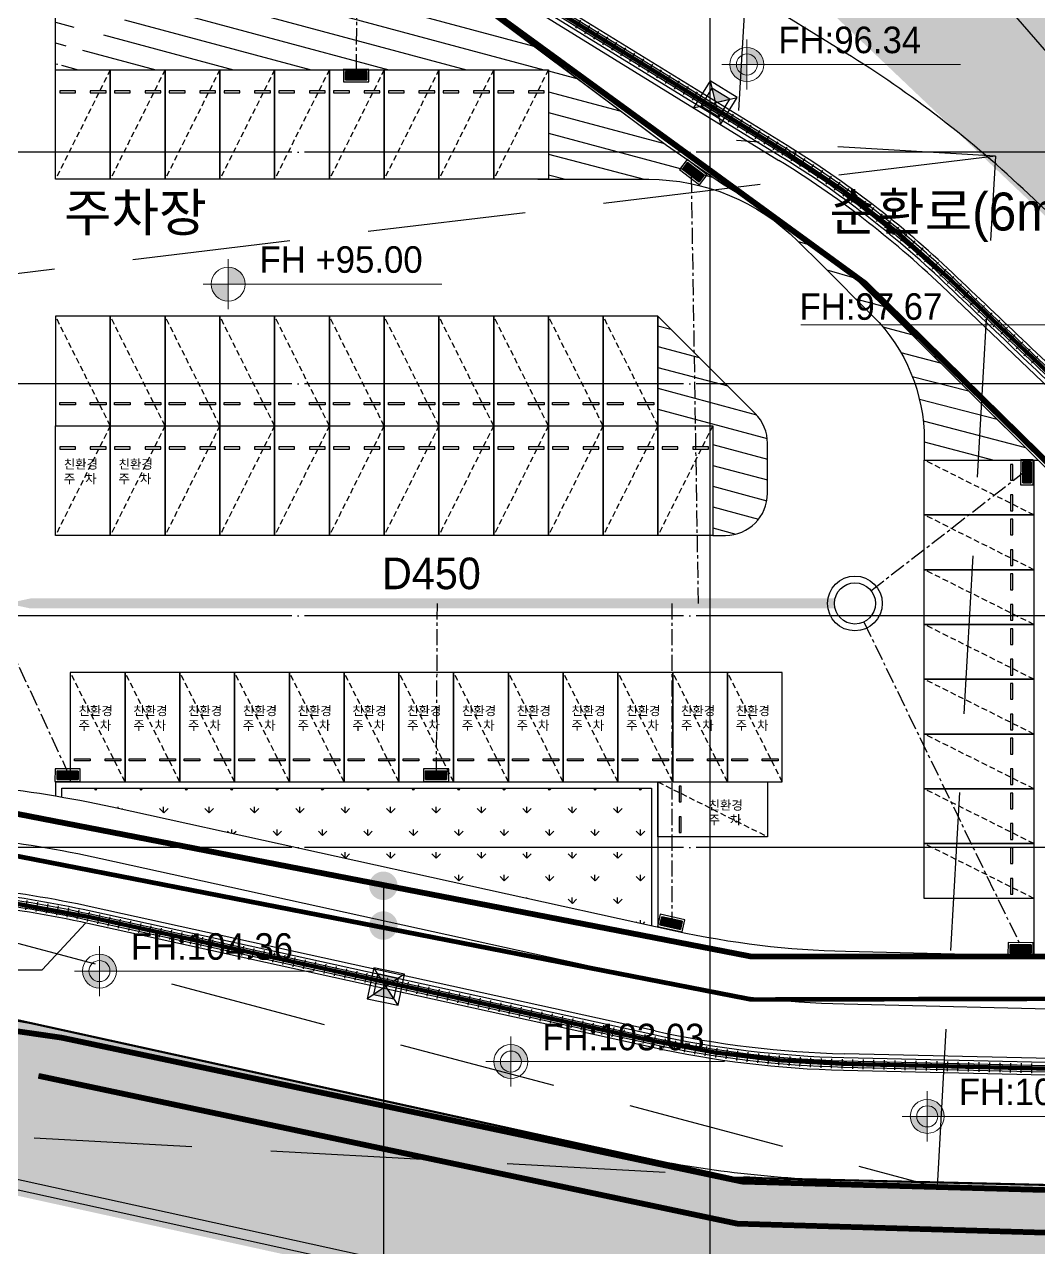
# Model space of a CAD drawing. Header units: millimetres. Extents: x 44352463 to 44913170, y -12080373 to -11704434.
# Drawn here: x 44676790 to 44724933, y -12029605 to -11971557 of the extents above; entities that cross this region are included whole.
import ezdxf
from ezdxf.enums import TextEntityAlignment as Align

# ---------------------------------------------------------------- set-up
doc = ezdxf.new("R2010")
doc.units = ezdxf.units.MM
doc.header["$LTSCALE"] = 600
doc.header["$MEASUREMENT"] = 0
for name, pattern in [('03 단지-0902$0$HIDDEN', [0.375, 0.25, -0.125]), ('CEN', [6.2, 6, -0.1, 0, -0.1]), ('CENTERX2', [101.6, 63.5, -12.7, 12.7, -12.7]), ('HID', [0.345, 0.225, -0.12]), ('HIDDEN', [2, 1, -1]), ('PHANTOM', [2.5, 1.25, -0.25, 0.25, -0.25, 0.25, -0.25])]:
    doc.linetypes.add(name, pattern=pattern)
doc.layers.get('0').update_dxf_attribs({"linetype": 'CONTINUOUS'})
doc.layers.get('DEFPOINTS').update_dxf_attribs({"color": 117, "linetype": 'CONTINUOUS'})
for name, color, linetype in [('# 토목공사', 8, 'CONTINUOUS'), ('&.js패널', 5, 'CONTINUOUS'), ('+공사계획', 4, 'CONTINUOUS'), ('+우수계획', 6, 'CONTINUOUS'), ('-JS-보행로(신설)', 30, 'CONTINUOUS'), ('0-횡단보도', 252, 'CONTINUOUS'), ('A-LEAD', 7, 'CONTINUOUS'), ('A-TEX-SYM', 3, 'CONTINUOUS'), ('A-중심선', 10, 'CEN'), ('ELE-4', 8, 'CONTINUOUS'), ('ELE7', 7, 'CONTINUOUS'), ('EP옹벽', 5, 'CONTINUOUS'), ('LEAD', 7, 'CONTINUOUS'), ('Parking(전기)', 8, 'CONTINUOUS'), ('Parking(확장형)', 8, 'CONTINUOUS'), ('TEXT3', 3, 'CONTINUOUS'), ('TXT1', 3, 'CONTINUOUS'), ('t기존건물', 8, 'CONTINUOUS'), ('x-평면도$0$A-CON', 2, 'CONTINUOUS'), ('대지경계선', 2, 'CONTINUOUS'), ('소방도로', 6, 'CONTINUOUS')]:
    doc.layers.add(name, color=color, linetype=linetype)
doc.layers.add('박스', color=6, linetype='CONTINUOUS', lineweight=15)
doc.styles.get("Standard").update_dxf_attribs({"font": ''})
doc.styles.add('돋움', font='')
doc.styles.get('Standard').set_extended_font_data('Dotum')
doc.styles.get('돋움').set_extended_font_data('Dotum')
doc.linetypes.add('H-DICHB00', pattern='A,1e-05,[43,kosdic.shx,S=0.1,R=0,X=0,Y=0],-0.633333,["B",Standard,S=0.2,R=0,X=0,Y=-0.1],-0.216667', length=0.85001)
doc.linetypes.add('KU105', pattern='A,0.9,[122,KACELINE.shx,S=0.006,R=0,X=0,Y=0],-0.2,["U",Standard,S=0.2,R=0,X=0.15,Y=-0.1],-0.25,-0.2', length=1.55)

# ---------------------------------------------------------------- blocks, each defined once
blk = doc.blocks.new('x-평면도$0$PARK-EX1')
at = {"layer": 'Parking(확장형)'}
blk.add_lwpolyline([(-5200, 2600), (-5200, 0), (0, 0), (0, 2600), (-5200, 2600)], dxfattribs=at)
at = {"layer": 'Parking(확장형)', "linetype": 'HID', "ltscale": 2}
blk.add_lwpolyline([(0, 2600), (-5200, 0)], dxfattribs=at)
at = {"layer": 'Parking(확장형)'}
for points in [[(-1000, 2400), (-1000, 1650), (-1100, 1650), (-1100, 2400)], [(-1000, 950), (-1000, 200), (-1100, 200), (-1100, 950)]]:
    blk.add_lwpolyline(points, close=True, dxfattribs=at)
blk = doc.blocks.new('RRRRR')
at = {"layer": 't기존건물', "linetype": '03 단지-0902$0$HIDDEN', "ltscale": 50}
for p, q in [((11763592, -9336052, 108781), (12037741, -9414339, 107737)), ((12041436, -9365479, 99746), (11759295, -9393898, 116942))]:
    blk.add_line(p, q, dxfattribs=at)
at = {"layer": 't기존건물', "linetype": '03 단지-0902$0$HIDDEN', "ltscale": 50, "extrusion": (0.996931, -0.07829, 0), "elevation": 12725379}
blk.add_lwpolyline([(-8385070, 99979), (-8394004, 100190)], dxfattribs=at)
at = {"layer": 't기존건물', "linetype": '03 단지-0902$0$HIDDEN', "ltscale": 50, "extrusion": (-0.07914, -0.996864, 0), "elevation": 8383144}
blk.add_lwpolyline([(12744853, 99746), (12732535, 100190)], dxfattribs=at)
at = {"layer": 't기존건물', "linetype": '03 단지-0902$0$HIDDEN', "ltscale": 50, "extrusion": (-0.997152, 0.075418, 0), "elevation": -12713471}
blk.add_lwpolyline([(8479660, 107737), (8430661, 99746)], dxfattribs=at)
at = {"layer": 't기존건물', "linetype": '03 단지-0902$0$HIDDEN', "ltscale": 50, "extrusion": (0.073213, 0.997316, 0), "elevation": -8507752}
blk.add_lwpolyline([(-12415494, 116942), (-12694689, 107737)], dxfattribs=at)
blk = doc.blocks.new('s654h')
at = {"layer": '# 토목공사', "linetype": 'HIDDEN', "ltscale": 0.3, "flags": 128}
blk.add_lwpolyline([(-1195035, 192482, 250, 250, 0), (-1170786, 174819, 250, 250, 0), (-1161156, 165359, 250, 250, 0), (-1161158, 142859, 250, 250, 0), (-1176158, 142860, 250, 250, 0), (-1214442, 150298, 250, 250, 0), (-1221942, 150298, 0, 0, 0)], format="xyseb", dxfattribs=at)
for points, const_width in [([(-1142101, 155198), (-1141239, 150781), (-1141758, 146311), (-1143110, 142019), (-1145616, 138282), (-1148902, 135207), (-1152800, 132959), (-1157103, 131642), (-1176596, 132179), (-1208916, 139013), (-1214820, 139865), (-1219319, 139980), (-1430819, 140124), (-1435301, 140519), (-1442167, 146338), (-1442568, 152207)], 250), ([(-1161165, 140859), (-1176165, 140824), (-1214442, 148298), (-1221942, 148298)], 200), ([(-1158252, 129705), (-1158636, 129655), (-1176840, 130185), (-1210008, 137199)], 250)]:
    blk.add_lwpolyline(points, dxfattribs=dict(at, const_width=const_width))
blk = doc.blocks.new('ee')
at = {"layer": '# 토목공사'}
blk.add_lwpolyline([(225, -14), (-225, 14)], dxfattribs=at)
blk = doc.blocks.new('A$C301E4230')
at = {"layer": '+우수계획'}
for p, rotation in [((252203, 49847), 61.95078451983856), ((252629, 49585), 61.95078451983856), ((253054, 49322), 61.95078451983856), ((253480, 49060), 61.95078451983856), ((253906, 48798), 61.95078451983856), ((254331, 48536), 61.95078451983856), ((254757, 48273), 61.95078451983856), ((255183, 48011), 61.95078451983856), ((255608, 47749), 61.95078451983856), ((256034, 47486), 61.95078451983856), ((256460, 47224), 61.95078451983856), ((256885, 46962), 61.95078451983856), ((257311, 46699), 61.95078451983856), ((257737, 46437), 61.95078451983856), ((258162, 46175), 61.95078451983856), ((258588, 45912), 61.95078451983856), ((259014, 45650), 61.95078451983856), ((259439, 45388), 61.95078451983856), ((259865, 45126), 61.95078451983856), ((260291, 44863), 61.95078451983856), ((260716, 44601), 61.95078451983856), ((261142, 44339), 61.95078451983856), ((261568, 44076), 61.95078451983856), ((261993, 43814), 61.91268196630714), ((262417, 43549), 61.30956779564909), ((262839, 43280), 60.70645362499103), ((263257, 43006), 60.10333945433299), ((263673, 42728), 59.50022528367491), ((264085, 42446), 58.89711111301688), ((264495, 42159), 58.29399694235884), ((264901, 41868), 57.69088277170077), ((265305, 41572), 57.08776860104273), ((265705, 41273), 56.48465443038464), ((266102, 40969), 55.88154025972661), ((266496, 40661), 55.27842608906855), ((266887, 40349), 54.67531191841051), ((267274, 40033), 54.07219774775248), ((267658, 39713), 53.46908357709437), ((268039, 39389), 52.86596940643634), ((268416, 39060), 52.2628552357783), ((268790, 38728), 51.65974106512026), ((269160, 38392), 51.05662689446221), ((269527, 38052), 50.45351272380416), ((269890, 37709), 50.05177005008475), ((270252, 37364), 50.05123811556422), ((270615, 37020), 50.05070618104367), ((270977, 36675), 50.05017424652312), ((271340, 36331), 50.04964231200255), ((271702, 35986), 50.04911037748202), ((272065, 35642), 50.04857844296145), ((272427, 35297), 50.0480465084409), ((272789, 34953), 50.04751457392035), ((273152, 34608), 50.04698263939978), ((273514, 34264), 50.04645070487926), ((273877, 33920), 50.04591877035868), ((226014, 8038), 264.5103822832725), ((226507, 7957), 263.9647081928157), ((227000, 7871), 263.4190341023588), ((227491, 7780), 262.8733600119017), ((227982, 7685), 262.3276859214449), ((228472, 7585), 261.7820118309879), ((228961, 7480), 261.236337740531), ((229449, 7373), 261.1964068259061), ((229938, 7266), 261.1964068259061), ((230426, 7158), 261.1964068259061), ((230914, 7051), 261.1964068259061), ((231403, 6944), 261.1964068259061), ((231891, 6836), 261.1964068259061), ((232379, 6729), 261.1964068259061), ((232868, 6622), 261.1964068259061), ((233356, 6514), 261.1964068259061), ((233844, 6407), 261.1964068259061), ((234333, 6300), 261.1964068259061), ((234821, 6192), 261.1964068259061), ((235309, 6085), 261.1964068259061), ((235798, 5978), 261.1964068259061), ((236286, 5870), 261.1964068259061), ((236774, 5763), 261.1964068259061), ((237263, 5656), 261.1964068259061), ((237751, 5548), 261.1964068259061), ((238239, 5441), 261.1964068259061), ((238728, 5334), 261.1964068259061), ((239216, 5226), 261.1964068259061), ((239704, 5119), 261.1964068259061), ((240193, 5012), 261.1964068259061), ((240681, 4904), 261.1964068259061), ((241169, 4797), 261.1964068259061), ((241658, 4690), 261.1964068259061), ((242146, 4582), 261.1964068259061), ((242635, 4475), 261.1964068259061), ((243123, 4367), 261.1964068259061), ((243611, 4260), 261.1964068259061), ((244100, 4153), 261.1964068259061), ((244588, 4045), 261.1964068259061), ((245076, 3938), 261.1964068259061), ((245565, 3831), 261.1964068259061), ((246053, 3723), 261.1964068259061), ((246541, 3616), 261.1964068259061), ((247030, 3509), 261.1964068259061), ((247518, 3401), 261.1964068259061), ((248006, 3294), 261.1964068259061), ((248495, 3187), 261.1964068259061), ((248983, 3079), 261.1964068259061), ((249471, 2972), 261.1964068259061), ((249960, 2865), 261.1964068259061), ((250448, 2757), 261.1964068259061), ((250936, 2650), 261.1964068259061), ((251425, 2543), 261.1964068259061), ((251913, 2435), 261.1964068259061), ((252401, 2328), 261.1964068259061), ((252890, 2221), 261.1964068259061), ((253378, 2113), 261.1964068259061), ((253866, 2006), 261.1964068259061), ((254355, 1899), 261.1964068259061), ((254843, 1791), 261.1964068259061), ((255331, 1684), 261.1964068259061), ((255820, 1577), 261.3102454190222), ((256309, 1473), 261.9133588870484), ((256799, 1374), 262.5164723550748), ((257290, 1281), 263.119585823101), ((257782, 1192), 263.7226992911273), ((258275, 1109), 264.3258127591536), ((258769, 1031), 264.9289262271799), ((259264, 959), 265.5320396952062), ((259759, 891), 266.1351531632325), ((260255, 829), 266.7382666312587), ((260752, 772), 267.3413800992851), ((261250, 720), 267.9444935673113), ((261747, 673), 268.5476070353376), ((262246, 632), 269.1507205033639), ((262744, 596), 269.7538339713902), ((263243, 565), 270.3569474394164), ((263743, 539), 270.9600609074428), ((264242, 519), 271.563174375469), ((264742, 504), 272.1662878434954), ((265242, 492), 272.2460843768264), ((265742, 481), 272.2460843768264), ((266242, 469), 272.2460843768264), ((266742, 457), 272.2460843768264), ((267241, 445), 272.2460843768264), ((267741, 433), 272.2460843768264), ((268241, 422), 272.2460843768264), ((268741, 410), 272.2460843768264), ((269241, 398), 272.2460843768264), ((269741, 386), 272.2460843768264), ((270241, 375), 272.2460843768264), ((270740, 363), 272.2460843768264), ((271240, 351), 272.2460843768264), ((271740, 339), 272.2460843768264), ((272240, 328), 272.2460843768264), ((272740, 316), 272.2460843768264), ((273240, 304), 272.2460843768264), ((273740, 292), 272.2460843768264)]:
    blk.add_blockref('ee', p, dxfattribs=dict(at, rotation=rotation))
blk = doc.blocks.new('A$C037F09EC')
at = {"layer": '# 토목공사'}
h = blk.add_hatch(color=256, dxfattribs=at)
h.dxf.hatch_style = 1
h.paths.add_polyline_path([(750, 750), (250, 250), (1250, 250), (250, 1250), (1250, 1250)])
blk.add_lwpolyline([(0, 0), (1500, 0), (1500, 1500), (0, 1500)], close=True, dxfattribs=at)
for points in [[(1500, 1500), (0, 0)], [(1500, 0), (0, 1500)], [(250, 250), (1250, 250), (1250, 1250), (250, 1250), (250, 250)], [(750, 750), (250, 250), (1250, 250), (250, 1250), (1250, 1250), (750, 750)]]:
    blk.add_lwpolyline(points, dxfattribs=at)
blk = doc.blocks.new('A$C5B28455C')
at = {"layer": '# 토목공사'}
for radius in [1300, 975]:
    blk.add_circle((1300, 1300), radius, dxfattribs=at)
blk = doc.blocks.new('A$C1B783336')
at = {"layer": '# 토목공사', "ltscale": 5}
for p, q in [((100, 100), (100, 500)), ((100, 500), (600, 500)), ((100, 395), (1092, 395)), ((100, 389), (1092, 389)), ((100, 287), (1092, 287)), ((100, 281), (1092, 281)), ((100, 179), (1092, 179)), ((100, 173), (1092, 173)), ((600, 100), (100, 100)), ((108, 106), (108, 494)), ((108, 494), (1092, 494)), ((1092, 106), (108, 106)), ((139, 494), (139, 106)), ((146, 494), (146, 106)), ((176, 494), (176, 106)), ((184, 494), (184, 106)), ((214, 494), (214, 106)), ((221, 494), (221, 106)), ((251, 494), (251, 106)), ((259, 494), (259, 106)), ((289, 494), (289, 106)), ((296, 494), (296, 106)), ((326, 494), (326, 106)), ((334, 494), (334, 106)), ((364, 494), (364, 106)), ((371, 494), (371, 106)), ((401, 494), (401, 106)), ((409, 494), (409, 106)), ((439, 494), (439, 106)), ((446, 494), (446, 106)), ((476, 494), (476, 106)), ((484, 494), (484, 106)), ((514, 494), (514, 106)), ((521, 494), (521, 106)), ((551, 494), (551, 106)), ((559, 494), (559, 106)), ((596, 494), (596, 106)), ((604, 494), (604, 106)), ((634, 494), (634, 106)), ((641, 494), (641, 106)), ((671, 494), (671, 106)), ((679, 494), (679, 106)), ((709, 494), (709, 106)), ((716, 494), (716, 106)), ((746, 494), (746, 106)), ((754, 494), (754, 106)), ((784, 494), (784, 106)), ((791, 494), (791, 106)), ((821, 494), (821, 106)), ((829, 494), (829, 106)), ((859, 494), (859, 106)), ((866, 494), (866, 106)), ((896, 494), (896, 106)), ((904, 494), (904, 106)), ((934, 494), (934, 106)), ((941, 494), (941, 106)), ((971, 494), (971, 106)), ((979, 494), (979, 106)), ((1009, 494), (1009, 106)), ((1016, 494), (1016, 106)), ((1046, 494), (1046, 106)), ((1054, 494), (1054, 106)), ((1092, 494), (1092, 106)), ((1100, 500), (1100, 100))]:
    blk.add_line(p, q, dxfattribs=at)
for points in [[(1200, 601), (0, 600), (0, 0), (1200, 6)], [(1100, 500), (100, 500), (100, 100), (1100, 100)]]:
    blk.add_lwpolyline(points, close=True, dxfattribs=at)
blk.add_lwpolyline([(1050, 450), (150, 450), (150, 150), (1050, 150), (1050, 450)], dxfattribs=at)
at = {"layer": '# 토목공사'}
blk.add_lwpolyline([(150, 150), (1100, 150)], dxfattribs=at)
blk = doc.blocks.new('A$C159fdbf0')
at = {"layer": '# 토목공사'}
for points in [[(-166354, -211932), (-166554, -215118, 0.432706), (-160765, -221281), (51236, -221280, -0.054146), (62442, -222497), (89173, -228373, 0.048251), (98311, -229474), (109962, -229748, 0.661402), (119688, -208292), (110575, -198374, 0.000045), (103486, -191636, 0.051957), (95636, -185592), (75472, -173167)], [(-166204, -211941), (-166404, -215127, 0.432706), (-160765, -221131), (51236, -221130, -0.054146), (62475, -222351), (89205, -228226, 0.048251), (98315, -229324), (109965, -229598, 0.661402), (119578, -208393), (110468, -198479, 0.000045), (103383, -191745, 0.051957), (95558, -185720), (75394, -173294)], [(-165905, -211960), (-166105, -215146, 0.432706), (-160765, -220831), (51236, -220830, -0.054146), (62539, -222058), (89270, -227933, 0.048251), (98322, -229024), (109972, -229298, 0.661402), (119357, -208596), (110254, -198690, 0.000045), (103176, -191962, 0.051957), (95400, -185975), (75236, -173550)], [(-165755, -211970), (-165955, -215155, 0.432706), (-160765, -220681), (51236, -220680, -0.054146), (62571, -221911), (89302, -227787, 0.048251), (98325, -228874), (109976, -229148, 0.661402), (119247, -208698), (110147, -198795, 0.000045), (103073, -192071, 0.051957), (95321, -186103), (75158, -173677)]]:
    blk.add_lwpolyline(points, format="xyb", dxfattribs=at)
at = {"layer": '# 토목공사', "linetype": 'KU105', "ltscale": 4, "const_width": 200, "flags": 128}
blk.add_lwpolyline([(-166054, -211951), (-166254, -215137, 0.432706), (-160765, -220981), (51236, -220980, -0.054146), (62507, -222204), (89238, -228080, 0.048251), (98318, -229174), (109969, -229448, 0.661402), (119468, -208495), (110361, -198584, 0.000045), (103280, -191854, 0.051957), (95479, -185847), (75315, -173422)], format="xyb", dxfattribs=at)
at = {"layer": '# 토목공사', "linetype": 'CENTERX2', "ltscale": 0.02}
for points in [[(75219, -173931), (75175, -182123)], [(91425, -207323), (91093, -186974)], [(99616, -206717), (106871, -201098)], [(79015, -207318), (78972, -215326)], [(90160, -207323), (90160, -222349)], [(58157, -208140), (61478, -215326)], [(99278, -208201), (106721, -223575)]]:
    blk.add_lwpolyline(points, dxfattribs=at)
at = {"layer": '# 토목공사', "linetype": 'H-DICHB00', "ltscale": 5, "flags": 128}
blk.add_lwpolyline([(-179894, -198783), (-173458, -235031), (-99748, -234382), (-45263, -231909), (-35557, -234563), (47916, -232188), (92102, -241905), (111657, -242368), (119150, -237587), (128873, -227227), (129527, -219480), (130671, -216858), (130866, -215415), (130960, -214785), (131402, -206381)], dxfattribs=at)
at = {"layer": '# 토목공사', "ltscale": 10}
blk.add_lwpolyline([(58601, -207323, 0, 1492, 0), (62089, -207323, 478, 478, 0), (97878, -207323, 478, 478, 0)], format="xyseb", dxfattribs=at)
at = {"layer": '# 토목공사'}
blk.add_lwpolyline([(58077, -224716), (60267, -224716), (62342, -222475)], dxfattribs=at)
for name, p in [('A$C301E4230', (-166490, -229677)), ('s654h', (1270095, -366953)), ('A$C5B28455C', (97553, -208623))]:
    blk.add_blockref(name, p, dxfattribs=at)
for name, p, rotation in [('A$C1B783336', (74573, -182570), 359.6947802900057), ('A$C037F09EC', (93260, -183307), 148.4033608065916), ('A$C1B783336', (91843, -186978), 142.8738614051839), ('A$C1B783336', (107318, -201701), 89.69478029000564), ('A$C1B783336', (60876, -215773), 359.6905704714761), ('A$C1B783336', (78370, -215773), 359.6947802900057), ('A$C1B783336', (89476, -222657), 347.3747743521434), ('A$C1B783336', (106118, -224021), 359.6947802900057), ('A$C037F09EC', (75696, -226080), 348.0228315105081)]:
    blk.add_blockref(name, p, dxfattribs=dict(at, rotation=rotation))
at = {"layer": '# 토목공사', "style": '돋움'}
blk.add_text('D450', height=1500, rotation=360, dxfattribs=at).set_placement((78748, -206647), align=Align.CENTER)

msp = doc.modelspace()

# ---------------------------------------------------------------- hatches: boundary and pattern name
at = {"layer": '-JS-보행로(신설)'}
h = msp.add_hatch(dxfattribs=at)
h.set_pattern_fill('ANSI31', color=256, scale=300, angle=120.00100776, style=0)
h.set_pattern_definition([(165.00100776, (255472327.4, -522620693.9), (-246.508958, -920.0486855), [])])
edge = h.paths.add_edge_path()
edge.add_line((44701665.507, -11978906.618), (44706431.362, -11978906.589))
edge.add_arc((44706431.422, -11988906.589), 10000, 45.00034303, 90.00034662, ccw=False)
edge.add_line((44713502.448, -11981835.479), (44714652.793, -11982985.811))
edge.add_line((44714652.793, -11982985.811), (44717076.675, -11985409.664))
edge.add_arc((44711207.706, -11991278.704), 8300.026, 360.00034673, 405.00034302, ccw=False)
edge.add_line((44719507.732, -11991278.654), (44719507.738, -11992234.153))
edge.add_line((44719507.738, -11992234.153), (44724909.075, -11992234.058))
edge.add_line((44724909.075, -11992234.058), (44715712.891, -11983088.453))
edge.add_arc((44685088.062, -12021646.841), 49240.527, 51.54179575, 59.70531613)
edge.add_line((44709927.323, -11979130.485), (44707264.423, -11977301.37))
edge.add_line((44707264.423, -11977301.37), (44692165.495, -11965998.841))
edge.add_line((44692165.495, -11965998.841), (44695760.633, -11960578.264))
edge.add_line((44695760.633, -11960578.264), (44696574.324, -11961079.749))
edge.add_line((44696574.324, -11961079.749), (44696147.737, -11960736.226))
edge.add_line((44678265.476, -11973706.79), (44701665.475, -11973706.618))
edge.add_line((44701665.475, -11973706.618), (44701665.507, -11978906.618))
edge.add_line((44678265.476, -11973706.79), (44678265.326, -11948977.919))
edge.add_arc((44705674.664, -11947413.134), 27453.967, 129.76110069, 183.26743883, ccw=False)
edge.add_line((44688115.437, -11926308.777), (44704985.209, -11911685.737))
edge.add_line((44696147.737, -11960736.226), (44690191.305, -11952237.257))
edge.add_line((44690191.305, -11952237.257), (44686016.686, -11941384.166))
edge.add_line((44686016.686, -11941384.166), (44691683.494, -11928922.546))
edge.add_line((44691683.494, -11928922.546), (44703572.461, -11918947.47))
edge.add_line((44703572.461, -11918947.47), (44704469.434, -11913280.851))
edge.add_line((44704469.434, -11913280.851), (44704548.178, -11912783.386))
edge.add_line((44704548.178, -11912783.386), (44706049.568, -11909012.493))
h = msp.add_hatch(dxfattribs=at)
h.set_pattern_fill('ANSI31', color=256, scale=300, angle=120.00100776, style=0)
h.set_pattern_definition([(165.00100776, (255472827.4, -522620693.9), (-246.508958, -920.0486855), [])])
edge = h.paths.add_edge_path()
edge.add_line((44709465.577, -11990606.571), (44709465.609, -11995806.571))
edge.add_line((44709465.609, -11995806.571), (44710065.61, -11995806.568))
edge.add_arc((44710065.598, -11993806.568), 2000, 270.00034673, 360.00034673)
edge.add_line((44712065.598, -11993806.556), (44712065.584, -11991435.014))
edge.add_arc((44710065.584, -11991435.026), 2000, 360.00034673, 405.00034302)
edge.add_line((44711479.789, -11990020.804), (44706865.547, -11985406.618))
edge.add_line((44706865.547, -11985406.618), (44706865.579, -11990606.618))
edge.add_line((44706865.579, -11990606.618), (44709465.577, -11990606.603))
at = {"layer": 'A-LEAD'}
h = msp.add_hatch(dxfattribs=at)
h.set_pattern_fill('GRASS', color=256, scale=80)
h.set_pattern_definition([(90, (36633527.1, -15505994.8), (-1436.84, 1436.84), [381, -2492.68]), (45, (36633527.1, -15505994.8), (-1436.841, 1436.841), [381, -1651]), (135, (36633527.1, -15505994.8), (-1436.841, -1436.841), [381, -1651])])
edge = h.paths.add_edge_path()
edge.add_line((44699778.814, -11935073.247), (44711359.845, -11925369.855))
edge.add_line((44711359.845, -11925369.855), (44713104.693, -11922135.77))
edge.add_line((44713104.693, -11922135.77), (44714159.004, -11915473.292))
edge.add_line((44714159.004, -11915473.292), (44717567.689, -11907165.528))
edge.add_line((44717567.689, -11907165.528), (44725550.969, -11901400.336))
edge.add_line((44725550.969, -11901400.336), (44728095.75, -11900145.182))
edge.add_arc((44725024.993, -11914827.499), 15000, 78.18705936, 130.91936792)
edge.add_line((44715200.049, -11903493.018), (44704582.771, -11912696.276))
edge.add_line((44704582.771, -11912696.276), (44704548.616, -11912782.06))
edge.add_line((44704548.616, -11912782.06), (44703572.899, -11918946.144))
edge.add_line((44703572.899, -11918946.144), (44691683.932, -11928921.22))
edge.add_line((44691683.932, -11928921.22), (44686017.124, -11941382.84))
edge.add_line((44686017.124, -11941382.84), (44689324.244, -11949981.628))
edge.add_line((44689324.244, -11949981.628), (44690191.743, -11952235.931))
edge.add_line((44690191.743, -11952235.931), (44694514.676, -11958374.624))
edge.add_line((44694514.676, -11958374.624), (44696153.556, -11960701.722))
edge.add_line((44696153.556, -11960701.722), (44703948.963, -11965506.065))
edge.add_line((44703948.963, -11965506.065), (44713429.365, -11969024.583))
edge.add_line((44713429.365, -11969024.583), (44723303.237, -11978405.885))
edge.add_line((44723303.237, -11978405.885), (44729877.965, -11984654.362))
edge.add_line((44729877.965, -11984654.362), (44731613.637, -11986302.994))
edge.add_line((44731613.637, -11986302.994), (44739228.708, -11994591.356))
edge.add_line((44739228.708, -11994591.356), (44748411.283, -12004791.38))
edge.add_line((44748411.283, -12004791.38), (44759033.557, -12017152.647))
edge.add_line((44759033.557, -12017152.647), (44761362.813, -12023957.515))
edge.add_line((44761362.813, -12023957.515), (44761049.553, -12035323.561))
edge.add_line((44761049.553, -12035323.561), (44770958.131, -12035556.51))
edge.add_line((44770958.131, -12035556.51), (44771320.426, -12022443.622))
edge.add_line((44771320.426, -12022443.622), (44767795.524, -12012139.161))
edge.add_line((44767795.524, -12012139.161), (44752342.128, -11994158.743))
edge.add_line((44752342.128, -11994158.743), (44745298.572, -11986520.861))
edge.add_line((44745298.572, -11986520.861), (44738677.151, -11979343.727))
edge.add_line((44738677.151, -11979343.727), (44734388.101, -11975267.323))
edge.add_line((44734388.101, -11975267.323), (44718783.569, -11960436.604))
edge.add_line((44718783.569, -11960436.604), (44708315.325, -11956553.647))
edge.add_line((44708315.325, -11956553.647), (44703086.047, -11953328.868))
edge.add_line((44703086.047, -11953328.868), (44699002.66, -11947532.354))
edge.add_line((44699002.66, -11947532.354), (44696765.03, -11941704.78))
edge.add_line((44696765.03, -11941704.78), (44699778.814, -11935073.247))
h = msp.add_hatch(dxfattribs=at)
h.set_pattern_fill('GRASS', color=256, scale=60)
h.set_pattern_definition([(90, (36502030.1, -16078102.8), (-1077.63, 1077.63), [285.75, -1869.51]), (45, (36502030.1, -16078102.8), (-1077.63073, 1077.63073), [285.75, -1238.25]), (135, (36502030.1, -16078102.8), (-1077.63073, -1077.63073), [285.75, -1238.25])])
edge = h.paths.add_edge_path()
edge.add_line((44706565.739, -12007806.648), (44678565.739, -12007806.758))
edge.add_line((44678565.739, -12007806.758), (44678565.739, -12008222.478))
edge.add_arc((44668564.073, -12065059.181), 57710, 77.60302122, 80.01972903, ccw=False)
edge.add_line((44680953.477, -12008694.771), (44706565.725, -12014324.573))
edge.add_line((44706565.725, -12014324.573), (44706565.739, -12007806.648))
h = msp.add_hatch(dxfattribs=at)
h.set_pattern_fill('GRASS', color=256, scale=80)
h.set_pattern_definition([(90, (36483224, -15971604.1), (-1436.84, 1436.84), [381, -2492.68]), (45, (36483224, -15971604), (-1436.841, 1436.841), [381, -1651]), (135, (36483224, -15971604), (-1436.841, -1436.841), [381, -1651])])
h.paths.add_polyline_path([(44673729.093, -12018213.511), (44441849.229, -12018214.941), (44443343.52, -12027268.815), (44517654.644, -12026607.712), (44572069.678, -12024131.904), (44581771.574, -12026784.148), (44646695.472, -12024919.303), (44665256.835, -12024400.848), (44709431.209, -12034110.626), (44761049.527, -12035324.483), (44761049.553, -12035323.561), (44761265.708, -12027480.762), (44710452.663, -12026285.681)])
at = {"layer": '박스', "ltscale": 0.1}
h = msp.add_hatch(dxfattribs=at)
h.set_pattern_fill('ANSI31', color=256, scale=1.006801, angle=720)
h.set_pattern_definition([(45, (44549283.32822, -12033835.87737), (-0.08898951466, 0.08898951466), [])])
h.paths.add_polyline_path([(44711087.719, -11972651.293), (44711087.719, -11973456.734), (44711893.161, -11973456.734, 0.414213562)])
h.paths.add_polyline_path([(44711087.719, -11973456.734), (44710282.278, -11973456.734, 0.414213562), (44711087.719, -11974262.175)])
h = msp.add_hatch(dxfattribs=at)
h.set_pattern_fill('ANSI31', color=256, scale=1.006801)
h.set_pattern_definition([(45, (44524653.33359, -12044259.10791), (-0.08898951466, 0.08898951466), [])])
h.paths.add_polyline_path([(44686457.725, -11983074.524), (44686457.725, -11983879.965), (44687263.166, -11983879.965, 0.414213562)])
h.paths.add_polyline_path([(44686457.725, -11983879.965), (44685652.284, -11983879.965, 0.414213562), (44686457.725, -11984685.406)])
h = msp.add_hatch(dxfattribs=at)
h.set_pattern_fill('ANSI31', color=256, scale=1.006801, angle=720)
h.set_pattern_definition([(45, (44518545.86288, -12076862.05868), (-0.08898951466, 0.08898951466), [])])
h.paths.add_polyline_path([(44680350.254, -12015677.474), (44680350.254, -12016482.916), (44681155.695, -12016482.916, 0.414213562)])
h.paths.add_polyline_path([(44680350.254, -12016482.916), (44679544.813, -12016482.916, 0.414213562), (44680350.254, -12017288.357)])
h = msp.add_hatch(dxfattribs=at)
h.set_pattern_fill('ANSI31', color=256, scale=1.006801, angle=720)
h.set_pattern_definition([(45, (44538079.0534, -12081157.92504), (-0.08898951466, 0.08898951466), [])])
h.paths.add_polyline_path([(44699883.445, -12019973.341), (44699883.445, -12020778.782), (44700688.886, -12020778.782, 0.414213562)])
h.paths.add_polyline_path([(44699883.445, -12020778.782), (44699078.003, -12020778.782, 0.414213562), (44699883.445, -12021584.223)])
h = msp.add_hatch(dxfattribs=at)
h.set_pattern_fill('ANSI31', color=256, scale=1.006801, angle=720)
h.set_pattern_definition([(45, (44557846.78013, -12083758.89775), (-0.08898951466, 0.08898951466), [])])
h.paths.add_polyline_path([(44719651.171, -12022574.313), (44719651.171, -12023379.755), (44720456.612, -12023379.755, 0.414213562)])
h.paths.add_polyline_path([(44719651.171, -12023379.755), (44718845.73, -12023379.755, 0.414213562), (44719651.171, -12024185.196)])

# ---------------------------------------------------------------- linework, layer by layer
at = {"layer": '+공사계획', "color": 6}
msp.add_lwpolyline([(44748293.752, -11998064.441), (44738743.114, -11988428.423), (44731908.387, -11980451.17), (44717058.116, -11963348.732), (44707382.158, -11958470.527), (44702414.616, -11954047.922)], dxfattribs=at)
at = {"layer": '-JS-보행로(신설)'}
for points in [[(44678265.476, -11973706.79), (44678265.326, -11948977.919, -0.237801775), (44688115.437, -11926308.777), (44704985.209, -11911685.737)], [(44701165.506, -11978906.621), (44706431.362, -11978906.589, -0.198912384), (44713502.448, -11981835.479), (44714652.793, -11982985.811), (44717076.675, -11985409.664, -0.198912351), (44719507.732, -11991278.654), (44719507.738, -11992234.153), (44724909.075, -11992234.058)], [(44709465.577, -11990606.571), (44709465.609, -11995806.571), (44710065.61, -11995806.568, 0.414213562), (44712065.598, -11993806.556), (44712065.584, -11991435.014, 0.198912351), (44711479.789, -11990020.804), (44706865.547, -11985406.618), (44706865.579, -11990606.618), (44709465.577, -11990606.603)]]:
    msp.add_lwpolyline(points, format="xyb", dxfattribs=at)
at = {"layer": '0-횡단보도'}
msp.add_lwpolyline([(44678265.476, -11973706.79), (44701665.475, -11973706.618), (44701665.507, -11978906.618)], dxfattribs=at)
at = {"layer": 'A-LEAD'}
for p, q in [((44724707.708, -11992234.062), (44724708.121, -12015755.06)), ((44678265.739, -12007506.759), (44678265.739, -12008170.502))]:
    msp.add_line(p, q, dxfattribs=at)
for points in [[(44678265.739, -12007506.759), (44706865.74, -12007506.647), (44706865.725, -12014390.515)], [(44678565.739, -12008222.478), (44678565.739, -12007806.758), (44706565.739, -12007806.648), (44706565.725, -12014324.573)]]:
    msp.add_lwpolyline(points, dxfattribs=at)
at = {"layer": 'A-LEAD', "color": 95}
msp.add_lwpolyline([(44673729.093, -12018213.511), (44441849.229, -12018214.941), (44443343.52, -12027268.815), (44517654.644, -12026607.712), (44572069.678, -12024131.904), (44581771.574, -12026784.148), (44646695.472, -12024919.303), (44665256.835, -12024400.848), (44709431.209, -12034110.626), (44761049.527, -12035324.483), (44761049.553, -12035323.561), (44761265.708, -12027480.762), (44710452.663, -12026285.681)], close=True, dxfattribs=at)
at = {"layer": 'A-중심선', "ltscale": 5}
for p, q in [((44745280.078, -11977616.81), (44413938.371, -11977616.81)), ((44745280.078, -11988616.81), (44413938.371, -11988616.81)), ((44745280.078, -11999616.81), (44413938.371, -11999616.81)), ((44745280.078, -12010616.81), (44413938.371, -12010616.81))]:
    msp.add_line(p, q, dxfattribs=at)
at = {"layer": 'DEFPOINTS', "ltscale": 3}
msp.add_lwpolyline([(44413940.608, -11824699.043), (44709331.348, -11824699.043), (44709331.348, -12042886.468), (44413940.608, -12042886.468)], close=True, dxfattribs=at)
at = {"layer": 'ELE7'}
msp.add_lwpolyline([(44724909.075, -11992234.058), (44715712.891, -11983088.453, 0.03563515), (44709927.323, -11979130.485), (44707264.423, -11977301.37), (44692165.495, -11965998.841), (44695760.633, -11960578.264), (44696574.324, -11961079.749), (44696147.737, -11960736.226)], format="xyb", dxfattribs=at)
at = {"layer": 'LEAD', "ltscale": 0.05}
msp.add_line((44693830.004, -12012436.644), (44693830.004, -12044554.815), dxfattribs=at)
at = {"layer": 'TXT1', "color": 7, "const_width": 674.405}
for points in [[(44693830.004, -12012099.441, -1), (44693830.004, -12012773.846, -1)], [(44693830.004, -12013985.691, -1), (44693830.004, -12014660.096, -1)]]:
    msp.add_lwpolyline(points, format="xyb", close=True, dxfattribs=at)
at = {"layer": '대지경계선', "linetype": 'PHANTOM', "ltscale": 7, "const_width": 500, "flags": 128}
msp.add_lwpolyline([(44691681.535, -11928959.931), (44703570.502, -11918984.855), (44704562.64, -11912717.031), (44688240.462, -11926862.101), (44677693.131, -11914428.75), (44694904.54, -11899828.148), (44693586.616, -11896659.997), (44692157.073, -11893223.529), (44698687.989, -11882236.793), (44700047.111, -11877940.323), (44701406.234, -11873643.853), (44699394.188, -11871559.391), (44697923.197, -11868829.078), (44696452.206, -11866098.765), (44696217.92, -11864967.514), (44694721.167, -11862859.186), (44693224.413, -11860750.858), (44689247.393, -11857552.719), (44685270.374, -11854354.581), (44679063.694, -11847496.242), (44672857.014, -11840637.904), (44664126.281, -11846273.747), (44654077.289, -11836888.185), (44655600.903, -11836817.402), (44655526.042, -11831830.78), (44652039.59, -11831779.442), (44648553.138, -11831728.104), (44648151.809, -11831353.356), (44646146.972, -11826459.206), (44644142.135, -11821565.056), (44643316.633, -11820157.891), (44642491.13, -11818750.727), (44638801.373, -11815143.814), (44635111.616, -11811536.902), (44633026.287, -11810821.466), (44630940.958, -11810106.031), (44628828.075, -11808090.236), (44626715.193, -11806074.441), (44624763.804, -11805091.4), (44622812.415, -11804108.36), (44619900.153, -11803115.983), (44616986.719, -11802123.207), (44614953.948, -11810141.025), (44614288.011, -11815325.054), (44612743.609, -11821568.361), (44610076.755, -11826605.838), (44608365.44, -11833623.321), (44597022.331, -11836481.242), (44578001.171, -11838534.804), (44563118.751, -11841521.482), (44535855.274, -11846800.176), (44525186.395, -11842794.072), (44517993.23, -11839148.285), (44507317.999, -11834980.364), (44489367.046, -11827969.693), (44472136.182, -11826743.828), (44461183.163, -11831073.944), (44449372.502, -11824979.342), (44438610.012, -11828918.531), (44434058.819, -11835196.848), (44431136.074, -11839228.805), (44433277.434, -11843448.655), (44436866.579, -11845893.276), (44436108.332, -11847138.854), (44429579.138, -11854383.932), (44426315.841, -11862823.106), (44426267.552, -11871444.364), (44424148.697, -11876318.6), (44422830.184, -11882251.264), (44424044.824, -11888190.724), (44426841.091, -11894558.565), (44430495.301, -11901408.273), (44432838.875, -11903973.373), (44432234.297, -11917736.096), (44435852.436, -11921058.632), (44436955.169, -11919941.582), (44441611.249, -11937698.444), (44438624.287, -11935449.115), (44432726.761, -11933191.7), (44429143.089, -11934691.065), (44427736.62, -11933943.822), (44429671.653, -11938117.834), (44429297.756, -11942104.783), (44443343.52, -12027268.815), (44517654.72, -12026616.277), (44572070.039, -12024146.741), (44581771.629, -12026800.104), (44646695.741, -12024942.742), (44665257.164, -12024426.426), (44709430.419, -12034141.296), (44761047.156, -12035362.272), (44761203.786, -12029679.249), (44761360.416, -12023996.226), (44760195.788, -12020593.792), (44759031.16, -12017191.358), (44753720.023, -12011010.724), (44748408.886, -12004830.091), (44743817.599, -11999730.079), (44739226.311, -11994630.067), (44735418.776, -11990485.886), (44731611.24, -11986341.705), (44726588.204, -11981568.834), (44718363.904, -11973753.945), (44713426.968, -11969063.294), (44708686.767, -11967304.035), (44703946.566, -11965544.776), (44700048.863, -11963142.605), (44696151.159, -11960740.433), (44694512.279, -11958413.335), (44692350.813, -11955343.988), (44690189.346, -11952274.642), (44689755.597, -11951147.49), (44687668.287, -11945720.945), (44686014.727, -11941421.551), (44688848.131, -11935190.741)], close=True, dxfattribs=at)
at = {"layer": '대지경계선', "linetype": 'PHANTOM', "ltscale": 7, "const_width": 100, "flags": 128}
msp.add_lwpolyline([(44441883.648, -12018214.941), (44673729.093, -12018213.511), (44710452.663, -12026285.681), (44761329.706, -12027482.268)], dxfattribs=at)
at = {"layer": '박스', "ltscale": 0.1}
for p, q in [((44711087.719, -11972268.348), (44711087.719, -11973456.734)), ((44709899.334, -11973456.734), (44721228.392, -11973456.734)), ((44711087.719, -11974645.12), (44711087.719, -11973456.734)), ((44686457.725, -11982691.579), (44686457.725, -11983879.965)), ((44685269.339, -11983879.965), (44696598.397, -11983879.965)), ((44686457.725, -11985068.351), (44686457.725, -11983879.965)), ((44727909.059, -11985820.577), (44713640.001, -11985820.577)), ((44680350.254, -12015294.53), (44680350.254, -12016482.916)), ((44679161.868, -12016482.916), (44690490.927, -12016482.916)), ((44680350.254, -12017671.301), (44680350.254, -12016482.916)), ((44699883.445, -12019590.396), (44699883.445, -12020778.782)), ((44698695.059, -12020778.782), (44710024.117, -12020778.782)), ((44699883.445, -12021967.168), (44699883.445, -12020778.782)), ((44719651.171, -12022191.369), (44719651.171, -12023379.755)), ((44718462.786, -12023379.755), (44729791.844, -12023379.755)), ((44719651.171, -12024568.14), (44719651.171, -12023379.755))]:
    msp.add_line(p, q, dxfattribs=at)
for centre in [(44711087.719, -11973456.734), (44686457.725, -11983879.965), (44680350.254, -12016482.916), (44699883.445, -12020778.782), (44719651.171, -12023379.755)]:
    msp.add_circle(centre, 805.441, dxfattribs=at)
at = {"layer": '박스'}
for centre in [(44711087.719, -11973456.734), (44680350.254, -12016482.916), (44699883.445, -12020778.782), (44719651.171, -12023379.755)]:
    msp.add_circle(centre, 500, dxfattribs=at)
at = {"layer": '소방도로', "ltscale": 7}
for p, q in [((44715754.264, -11972898.915), (44695761.071, -11960576.938)), ((44692442.467, -11965581.235), (44712605.819, -11978008.083)), ((44729938.774, -11984809.098), (44724458.342, -11979600.584)), ((44720324.967, -11983949.746), (44725806.6, -11989159.402)), ((44706734.687, -12019325.024), (44680003.799, -12013449.335)), ((44678715.696, -12019309.437), (44705446.584, -12025185.125)), ((44727370.322, -12020681.913), (44715719.731, -12020407.901)), ((44715578.655, -12026406.242), (44727229.246, -12026680.254))]:
    msp.add_line(p, q, dxfattribs=at)
msp.add_lwpolyline([(44665566.177, -12007349.2), (44668563.718, -12007349.181, -0.054146389), (44680953.477, -12008694.771), (44707684.365, -12014570.46, 0.048250706), (44715768.993, -12015544.819), (44727419.584, -12015818.831, 0.494303268), (44735510.61, -12002775.524), (44715713.329, -11983087.127, 0.030642531), (44711254.092, -11979946.589), (44709927.761, -11979129.159), (44707264.861, -11977300.045), (44692165.933, -11965997.515)], format="xyb", dxfattribs=at)
at = {"layer": '소방도로', "ltscale": 7, "flags": 128}
msp.add_lwpolyline([(44665566.192, -12009849.2), (44668563.733, -12009849.181, -0.054146389), (44680416.768, -12011136.48), (44707147.656, -12017012.169, 0.048250706), (44715710.212, -12018044.128), (44727360.803, -12018318.14, 0.620956018), (44735510.61, -12002775.524)], format="xyb", dxfattribs=at)
at = {"layer": '소방도로', "ltscale": 7}
for centre, radius, start, end in [((44687946.868, -12018018.187), 53000, 46.45723943, 58.35411411), ((44687946.868, -12018018.187), 47000, 46.45723943, 58.35411411), ((44668625.557, -12065213.566), 53000, 77.60302273, 90.00035474), ((44668625.557, -12065213.566), 47000, 77.60302273, 90.00035474), ((44716824.826, -11973420.894), 47000, 257.60302273, 268.6527), ((44716824.826, -11973420.894), 53000, 257.60302273, 268.6527)]:
    msp.add_arc(centre, radius, start, end, dxfattribs=at)

# ---------------------------------------------------------------- block references
at = {"layer": '&.js패널'}
msp.add_blockref('s654h', (45887486.335, -12158648.815), dxfattribs=at)
at = {"ltscale": 3}
msp.add_blockref('A$C159fdbf0', (44617362.678, -11791713.611), dxfattribs=at)
at = {"layer": 'ELE-4', "rotation": 1.086555888464989}
msp.add_blockref('RRRRR', (32506027.211, -2842359.815), dxfattribs=at)
at = {"layer": 'x-평면도$0$A-CON', "xscale": -1}
for p, rotation in [((44678265.454, -11973706.354, 2400), 269.9996520468061), ((44680865.454, -11973706.37, 2400), 269.9996520468061), ((44683465.453, -11973706.416, 2400), 269.9996520468061), ((44686065.453, -11973706.432, 2400), 269.9996520468061), ((44688665.454, -11973706.447, 2400), 269.9996520468061), ((44691265.454, -11973706.463, 2400), 269.9996520468061), ((44693865.454, -11973706.479, 2400), 269.9996520468061), ((44696465.453, -11973706.494, 2400), 269.9996520468061), ((44699065.453, -11973706.51, 2400), 269.9996520468061), ((44678265.578, -11990606.384), 269.9996520468061), ((44680865.578, -11990606.4), 269.9996520468061), ((44683465.578, -11990606.446), 269.9996520468061), ((44686065.578, -11990606.462), 269.9996520468061), ((44688665.578, -11990606.477), 269.9996520468061), ((44691265.578, -11990606.493), 269.9996520468061), ((44693865.578, -11990606.509), 269.9996520468061), ((44696465.577, -11990606.524), 269.9996520468061), ((44699065.577, -11990606.54), 269.9996520468061), ((44701665.577, -11990606.556), 269.9996520468061), ((44704265.577, -11990606.571), 269.9996520468061), ((44706865.577, -11990606.587), 269.9996520468061), ((44724707.834, -11992233.936, 2400), 179.9996520468059), ((44724707.819, -11994833.936), 179.9996520468059), ((44724707.803, -11997433.936), 179.9996520468059), ((44724707.786, -12000033.936), 179.9996520468059), ((44724707.77, -12002633.935), 179.9996520468059), ((44724707.753, -12005233.935), 179.9996520468059), ((44706865.724, -12010106.339, 2400), 359.9996520468059), ((44724707.738, -12007833.935), 179.9996520468059), ((44724707.721, -12010433.934), 179.9996520468059)]:
    msp.add_blockref('x-평면도$0$PARK-EX1', p, dxfattribs=dict(at, rotation=rotation))
at = {"layer": 'x-평면도$0$A-CON', "rotation": 270.0003479531939}
for p in [(44678265.487, -11990606.573), (44680865.487, -11990606.557), (44683465.486, -11990606.511), (44686065.486, -11990606.495), (44688665.486, -11990606.48), (44691265.486, -11990606.464), (44693865.486, -11990606.449), (44696465.486, -11990606.433), (44699065.486, -11990606.417), (44701665.486, -11990606.402), (44704265.486, -11990606.386), (44678965.723, -12007506.582, 2400), (44681565.708, -12007506.582, 2400), (44684165.708, -12007506.567, 2400), (44686765.708, -12007506.551, 2400), (44689365.708, -12007506.535, 2400), (44691965.708, -12007506.49, 2400), (44694565.708, -12007506.444, 2400), (44697165.708, -12007506.398, 2400), (44699765.708, -12007506.383, 2400), (44702365.708, -12007506.367, 2400), (44704965.708, -12007506.352, 2400), (44707565.708, -12007506.306, 2400), (44710165.708, -12007506.26, 2400)]:
    msp.add_blockref('x-평면도$0$PARK-EX1', p, dxfattribs=at)

# ---------------------------------------------------------------- texts
at = {"layer": 'A-TEX-SYM', "style": '돋움'}
for s, p in [('FH:96.34', (44712581.123, -11972920.618)), ('FH +95.00', (44687951.128, -11983343.849)), ('FH:97.67', (44713585.371, -11985574.461)), ('FH:104.36', (44681843.657, -12015946.8)), ('FH:103.03', (44701376.848, -12020242.666)), ('FH:101.69', (44721144.575, -12022843.639))]:
    msp.add_text(s, height=1260, dxfattribs=at).set_placement(p)
at = {"layer": 'EP옹벽', "color": 3, "style": '돋움'}
msp.add_text('절토부 판넬식옹벽(1~2단)', height=2.5, rotation=347.95538223, dxfattribs=at).set_placement((44687113.913, -11980419.771, -122))
at = {"layer": 'Parking(전기)', "style": '돋움'}
for s, p in [('친환경', (44678654.957, -11992643.76)), ('친환경', (44681254.957, -11992643.714)), ('주   차', (44678654.957, -11993336.376)), ('주   차', (44681254.957, -11993336.33)), ('친환경', (44679355.103, -12004344.018, 2400)), ('친환경', (44681955.103, -12004343.972, 2400)), ('친환경', (44684555.087, -12004343.926, 2400)), ('친환경', (44687155.103, -12004343.942, 2400)), ('친환경', (44689755.087, -12004343.896, 2400)), ('친환경', (44692355.103, -12004343.911, 2400)), ('친환경', (44694955.087, -12004343.866, 2400)), ('친환경', (44697555.087, -12004343.85, 2400)), ('친환경', (44700155.087, -12004343.835, 2400)), ('친환경', (44702755.088, -12004343.82, 2400)), ('친환경', (44705355.088, -12004343.804, 2400)), ('친환경', (44707955.103, -12004343.789, 2400)), ('친환경', (44710555.103, -12004343.743, 2400)), ('주   차', (44679355.103, -12005036.634, 2400)), ('주   차', (44681955.103, -12005036.588, 2400)), ('주   차', (44684555.087, -12005036.543, 2400)), ('주   차', (44687155.103, -12005036.558, 2400)), ('주   차', (44689755.087, -12005036.512, 2400)), ('주   차', (44692355.103, -12005036.528, 2400)), ('주   차', (44694955.087, -12005036.482, 2400)), ('주   차', (44697555.087, -12005036.467, 2400)), ('주   차', (44700155.087, -12005036.452, 2400)), ('주   차', (44702755.088, -12005036.437, 2400)), ('주   차', (44705355.088, -12005036.421, 2400)), ('주   차', (44707955.103, -12005036.405, 2400)), ('주   차', (44710555.103, -12005036.36, 2400)), ('친환경', (44709266.658, -12008828.325, 2400)), ('주   차', (44709266.658, -12009520.941, 2400))]:
    msp.add_text(s, height=432.6399, rotation=0.00034674, dxfattribs=at).set_placement(p)
at = {"layer": 'TEXT3', "style": '돋움'}
msp.add_text('주차장', height=1800, dxfattribs=at).set_placement((44682051.624, -11980458.272), align=Align.MIDDLE)
at = {"layer": 'TXT1', "color": 3, "style": '돋움'}
msp.add_text('순환로(6m)', height=1800, dxfattribs=at).set_placement((44715005.686, -11981336.243))

doc.saveas('drawing.dxf')
